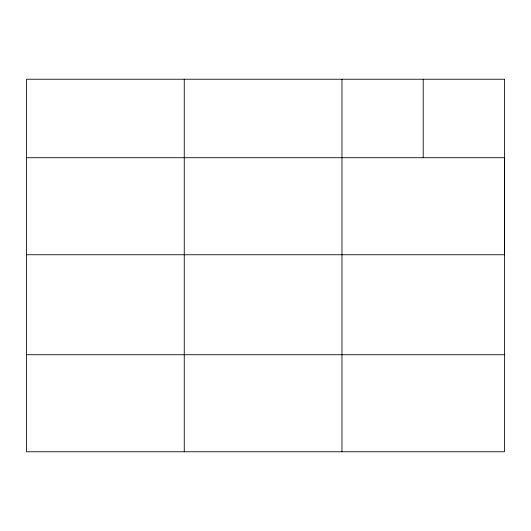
<?xml version="1.0" encoding="UTF-8"?>
<svg xmlns="http://www.w3.org/2000/svg" width="531" height="531" viewBox="0 0 531 531"><rect width="100%" height="100%" fill="white"/><g stroke="black" fill="none" stroke-linecap="round" stroke-linejoin="round"><path stroke-width="0.8" d="M26.55 157.72L504.45 157.72L504.45 254.754L26.55 254.754M26.55 354.728L504.45 354.728M423.207 79.232L423.207 157.72M341.964 79.232L341.964 451.768M184.257 79.232L184.257 451.768M504.45 79.232L26.55 79.232L26.55 451.768L504.45 451.768L504.45 79.232"/></g></svg>
